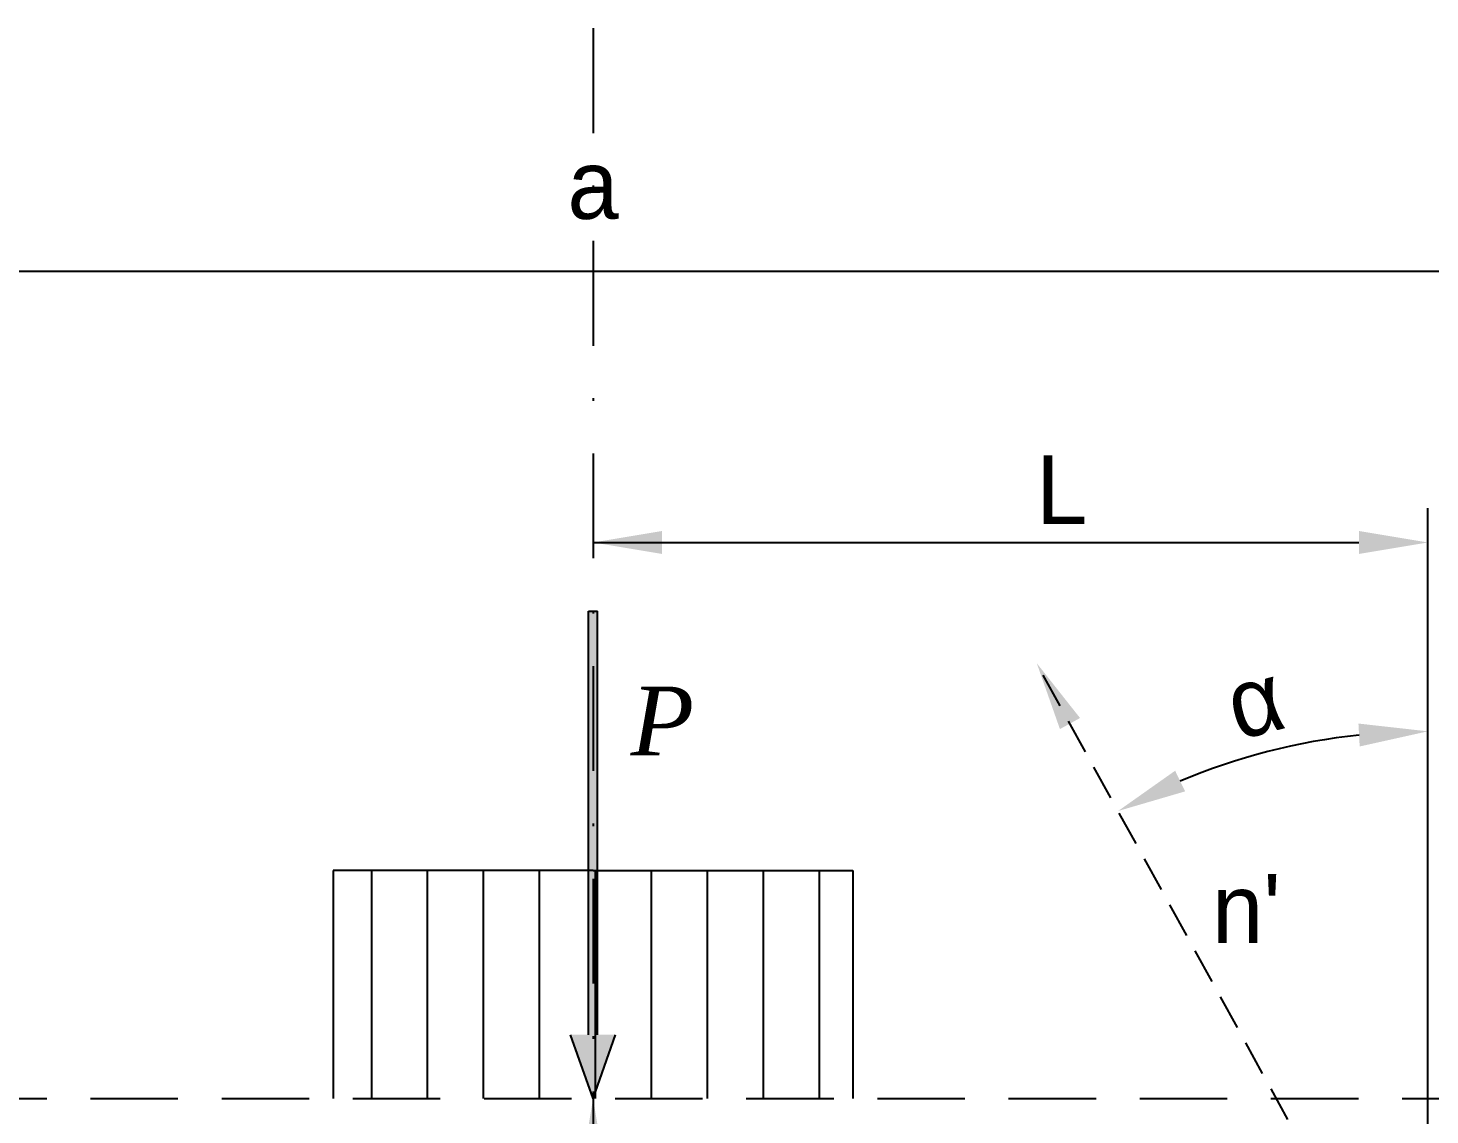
# Model space of a CAD drawing. Header units: millimetres. Extents: x 9 to 961, y -258 to 565.
# Drawn here: x 599.2 to 650.1, y 1.3 to 40.8 of the extents above; entities that cross this region are included whole.
import ezdxf

# ---------------------------------------------------------------- set-up
doc = ezdxf.new("R2010")
doc.units = ezdxf.units.MM
doc.linetypes.add('PONTVONAL', pattern=[25.4, 12.7, -6.35, 0, -6.35])
doc.linetypes.add('SZAGGATOTT', pattern=[19.049999999999997, 12.7, -6.35])
for name, color, linetype in [('Sraff', 2, 'Continuous'), ('Tengely', 1, 'PONTVONAL'), ('Text', 2, 'Continuous'), ('Vonal_025', 4, 'Continuous'), ('Vonal_035', 2, 'Continuous'), ('Vonal_050', 3, 'Continuous'), ('Vonal_sz_025', 4, 'SZAGGATOTT'), ('Vonal_sz_035', 2, 'SZAGGATOTT')]:
    doc.layers.add(name, color=color, linetype=linetype)
doc.styles.add('TextCS', font='SCHLBKI.TTF', dxfattribs={"height": 2.5})

msp = doc.modelspace()

# ---------------------------------------------------------------- hatches: boundary and pattern name
at = {"layer": 'Sraff'}
h = msp.add_hatch(dxfattribs=at)
h.set_pattern_fill('LINE', color=256, scale=0.6400000000000001, angle=90, style=0)
h.set_pattern_definition([(90, (473.4539062422846, -175.7893275118943), (-2.032, 1.244200055483535e-16), [])])
h.paths.add_polyline_path([(629.1067891152477, 10.22216402864399), (619.6707067426164, 10.22216402864399), (619.6707067426164, 1.949025256781965), (629.1067891152477, 1.949025256781965)])
h.paths.add_polyline_path([(619.6707067426166, 10.22216402864399), (610.2346243699853, 10.22216402864399), (610.2346243699853, 1.949025256781965), (619.6707067426164, 1.949025256781965)])
at = {"layer": 'Vonal_050'}
msp.add_hatch(color=256, dxfattribs=at).paths.add_polyline_path([(619.6707067426165, 1.949025256781965), (620.4869546406218, 4.260452147073352), (619.8307067426164, 4.260452147073352), (619.8307067426164, 19.64242719186211), (619.5107067426164, 19.64242719186211), (619.5107067426164, 4.260452147073352), (618.8544588446113, 4.260452147073352)])

# ---------------------------------------------------------------- linework, layer by layer
at = {"layer": 'Tengely', "ltscale": 0.3}
msp.add_line((619.6707067426165, 40.80577435828548), (619.6707067426165, -31.56641809339012), dxfattribs=at)
at = {"layer": 'Vonal_025'}
for p, q in [((591.8600296333094, 31.98612259617937), (652.752257413403, 31.98612259617937)), ((649.9813838519235, -7.032562152625843), (649.9813838519235, 23.38134839360725)), ((619.6707067426166, 22.13134839360725), (647.4813838519235, 22.13134839360725)), ((622.1707067426165, 22.13134839360725), (626.6067891152477, 22.13134839360725))]:
    msp.add_line(p, q, dxfattribs=at)
msp.add_arc((649.9813838519235, -8.0325621526259), 23.30839899321184, 96.14835014065545, 112.6970473976262, dxfattribs=at)
for points in [[(622.1707067426167, 21.71468172694059), (622.1707067426167, 22.54801506027393), (619.6707067426167, 22.13134839360726)], [(647.4813838519235, 22.54801506027393), (647.4813838519235, 21.71468172694058), (649.9813838519235, 22.13134839360725)], [(636.6230470745749, 15.3569717143772), (637.3529843195623, 15.75901159153425), (635.7818960655974, 17.74780338791827)], [(647.4626361852278, 15.55783205796607), (647.5073267994123, 14.72569793809822), (649.9813838519235, 15.27583684058595)], [(641.1687978091257, 13.09556336513859), (640.8064821024835, 13.84601108028252), (638.7362968103727, 12.38384010278395)], [(619.2540400759499, -0.5509747432180347), (620.0873734092831, -0.5509747432180347), (619.6707067426165, 1.949025256781965)]]:
    msp.add_solid(points, dxfattribs=at)
at = {"layer": 'Vonal_035'}
for p, q in [((619.6707067426165, 10.22216402864399), (610.2346243699853, 10.22216402864399)), ((610.2346243699853, 10.22216402864399), (610.2346243699853, 1.949025256781965)), ((619.6707067426165, 10.22216402864399), (629.1067891152477, 10.22216402864399)), ((629.1067891152477, 10.22216402864399), (629.1067891152477, 1.949025256781965))]:
    msp.add_line(p, q, dxfattribs=at)
at = {"layer": 'Vonal_050'}
for p, q in [((619.5107067426164, 4.260452147073352), (619.5107067426164, 19.64242719186211)), ((619.5107067426164, 19.64242719186211), (619.8307067426164, 19.64242719186211)), ((619.8307067426166, 4.260452147073352), (619.8307067426166, 19.64242719186211)), ((619.8307067426164, 4.260452147073352), (619.8307067426159, 19.64242719186211)), ((619.6707067426165, 1.949025256781965), (618.8544588446113, 4.260452147073352)), ((619.6707067426165, 1.949025256781965), (620.4869546406218, 4.260452147073352))]:
    msp.add_line(p, q, dxfattribs=at)
at = {"layer": 'Vonal_sz_025', "ltscale": 0.1}
msp.add_line((649.498935999335, -7.15663745864082), (635.7818960655974, 17.74780338791827), dxfattribs=at)
at = {"layer": 'Vonal_sz_035', "ltscale": 0.25}
msp.add_line((568.0854663607465, 1.949025256781965), (654.2522574134032, 1.949025256781887), dxfattribs=at)

# ---------------------------------------------------------------- texts
at = {"layer": 'Text', "char_height": 2.5, "attachment_point": 5, "style": 'TextCS'}
for s, insert in [('a', (619.6707067426164, 35.11115429571767)), ('L', (636.6909465758549, 24.04691634492572))]:
    msp.add_mtext(s, dxfattribs=dict(at, insert=insert))
at = {"layer": 'Text', "char_height": 2.5, "width": 2.647836037989328, "attachment_point": 1, "style": 'TextCS'}
for s, insert in [('{\\fCentury Schoolbook|b0|i1|c238|p18;P}', (621.0329550495917, 16.89934605848191)), ("n'", (642.1470602582185, 10.09394191018089))]:
    msp.add_mtext(s, dxfattribs=dict(at, insert=insert))
at = {"layer": 'Text', "insert": (643.7027595229664, 16.38090835978636), "char_height": 2.5, "attachment_point": 5, "rotation": 14.422698769140625, "style": 'TextCS'}
msp.add_mtext('{\\fSymbol|b0|i0|c2|p18;a}', dxfattribs=at)

doc.saveas('drawing.dxf')
